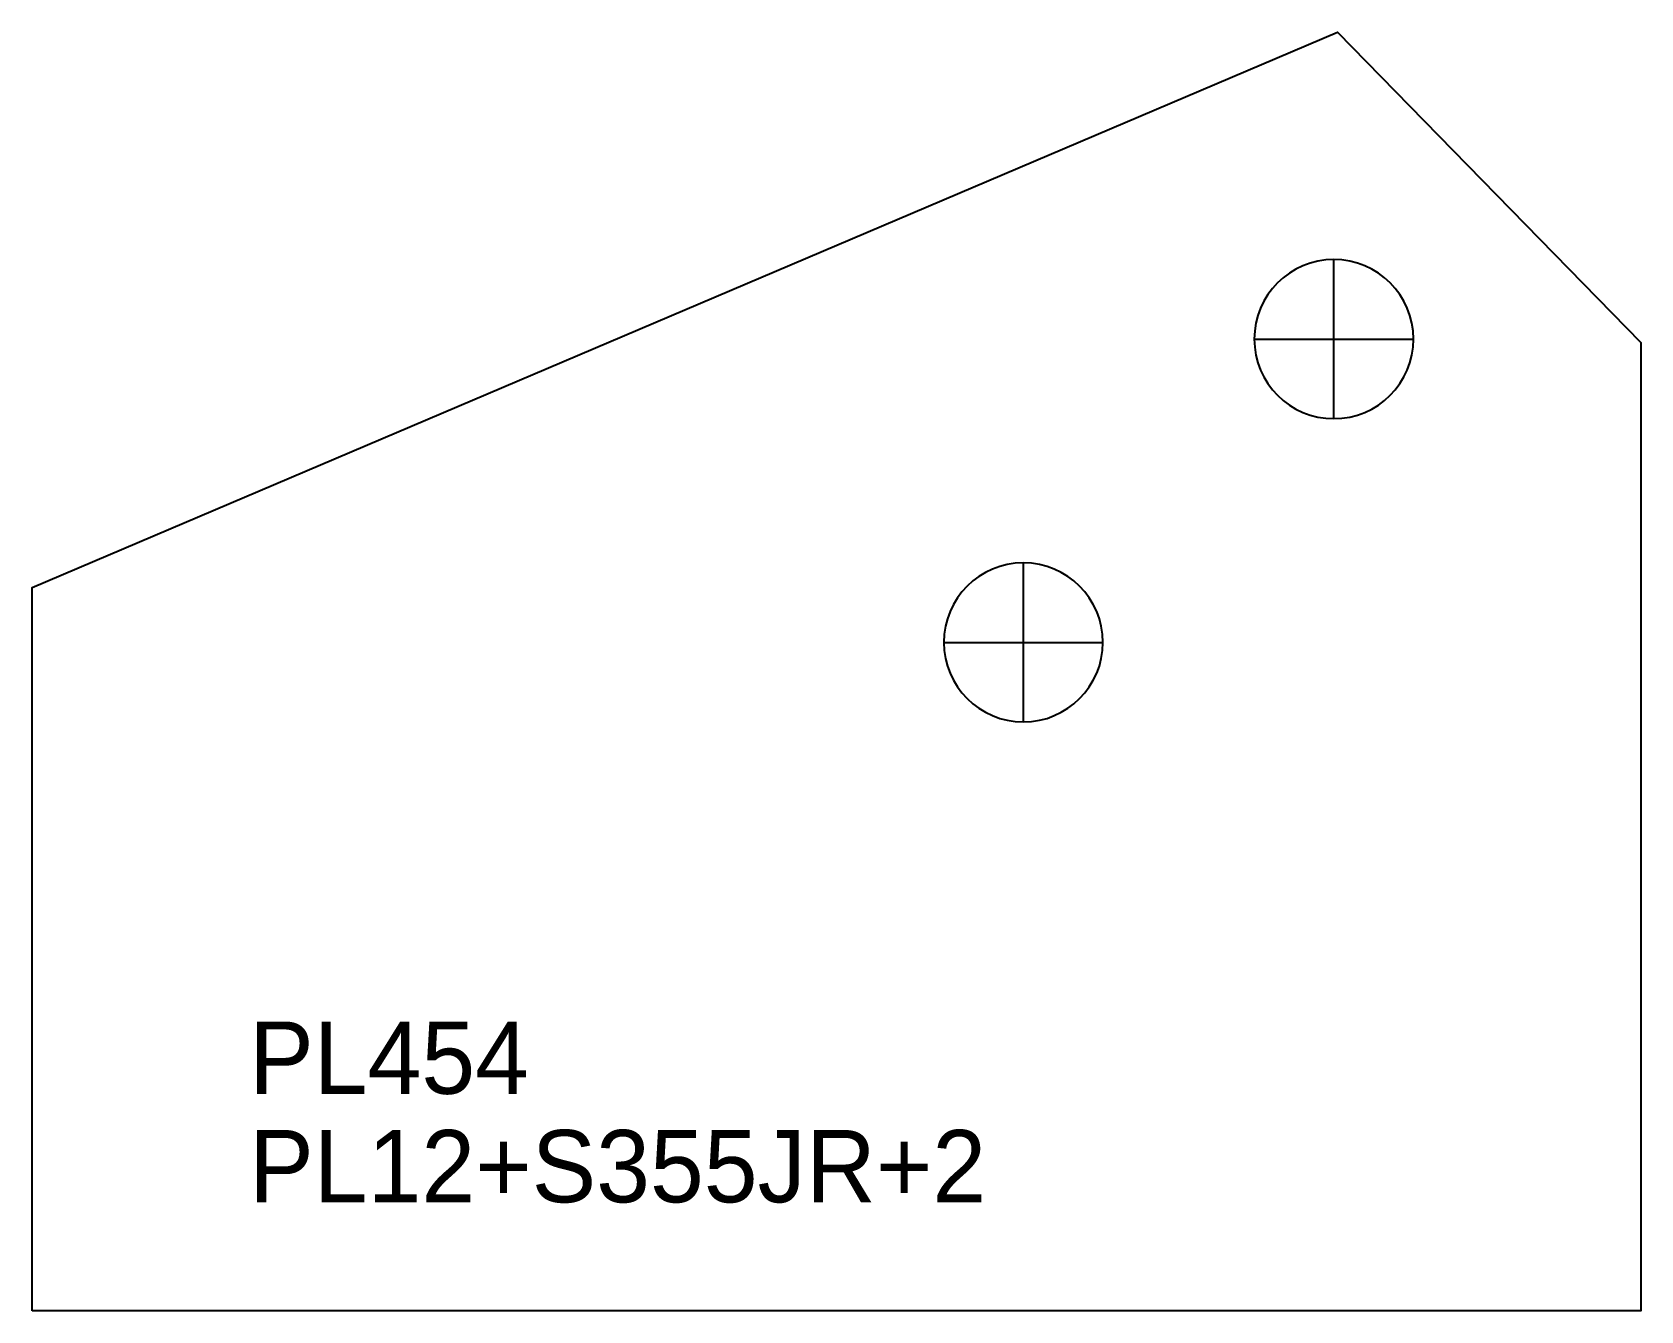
# Model space of a CAD drawing. Extents: x 0 to 222, y 0 to 177.
import ezdxf

# ---------------------------------------------------------------- set-up
doc = ezdxf.new("R2010")
doc.units = 0
for name, color, linetype in [('22', 7, 'CONTINUOUS'), ('CUT', 7, 'CONTINUOUS'), ('SCRIBE', 3, 'CONTINUOUS'), ('TEXT', 7, 'CONTINUOUS')]:
    doc.layers.add(name, color=color, linetype=linetype)

msp = doc.modelspace()

# ---------------------------------------------------------------- linework, layer by layer
at = {"layer": '22', "color": 7, "linetype": 'CONTINUOUS'}
for p, q in [((179.92, 123.35), (179.92, 145.35)), ((168.92, 134.35), (190.92, 134.35)), ((137, 81.42), (137, 103.42)), ((126, 92.42), (148, 92.42))]:
    msp.add_line(p, q, dxfattribs=at)
for points in [[(179.92, 145.35, 1), (179.92, 123.35, 1)], [(137, 103.42, 1), (137, 81.42, 1)]]:
    msp.add_lwpolyline(points, format="xyb", close=True, dxfattribs=at)
at = {"layer": 'CUT', "color": 7, "linetype": 'CONTINUOUS'}
msp.add_lwpolyline([(0, 0), (0, 100), (180.42, 176.78), (222.35, 133.86), (222.35, 0)], close=True, dxfattribs=at)

# ---------------------------------------------------------------- texts
at = {"layer": 'SCRIBE', "color": 3}
msp.add_text('PL454', height=10, dxfattribs=at).set_placement((30, 30))
at = {"layer": 'TEXT', "color": 7}
msp.add_text('PL12+S355JR+2', height=10, dxfattribs=at).set_placement((30, 15))

doc.saveas('drawing.dxf')
